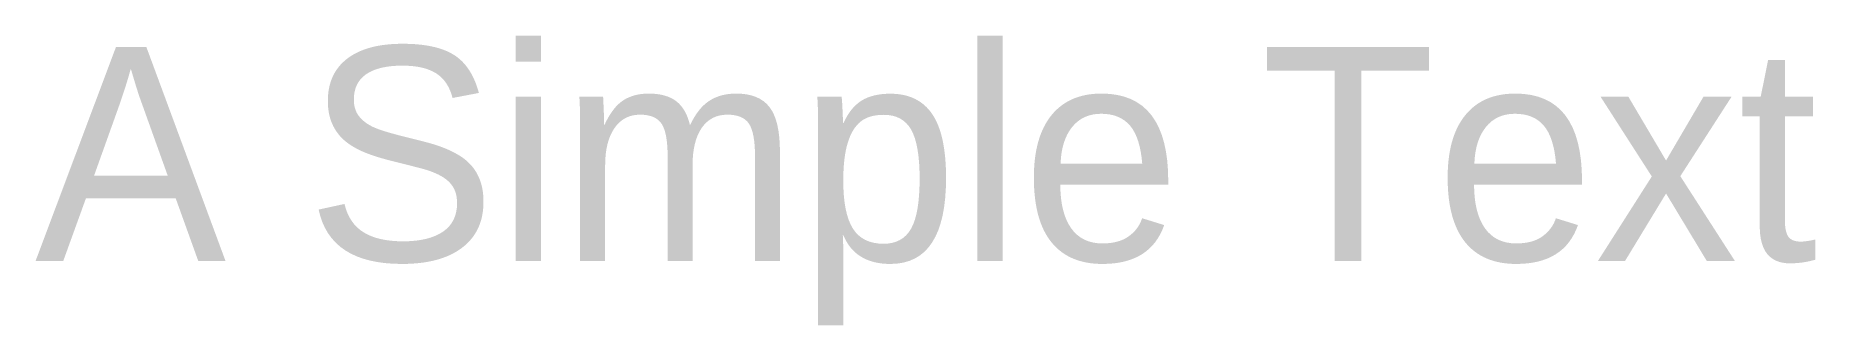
# Model space of a CAD drawing. Header units: metres. Extents: x -18.8 to 2, y 1 to 4.4.
import ezdxf
from ezdxf.enums import TextEntityAlignment as Align

# ---------------------------------------------------------------- set-up
doc = ezdxf.new("R2010")
doc.units = ezdxf.units.M

msp = doc.modelspace()

# ---------------------------------------------------------------- texts
msp.add_text('A Simple Text', height=2.5).set_placement((2, 3), align=Align.MIDDLE_RIGHT)

doc.saveas('drawing.dxf')
